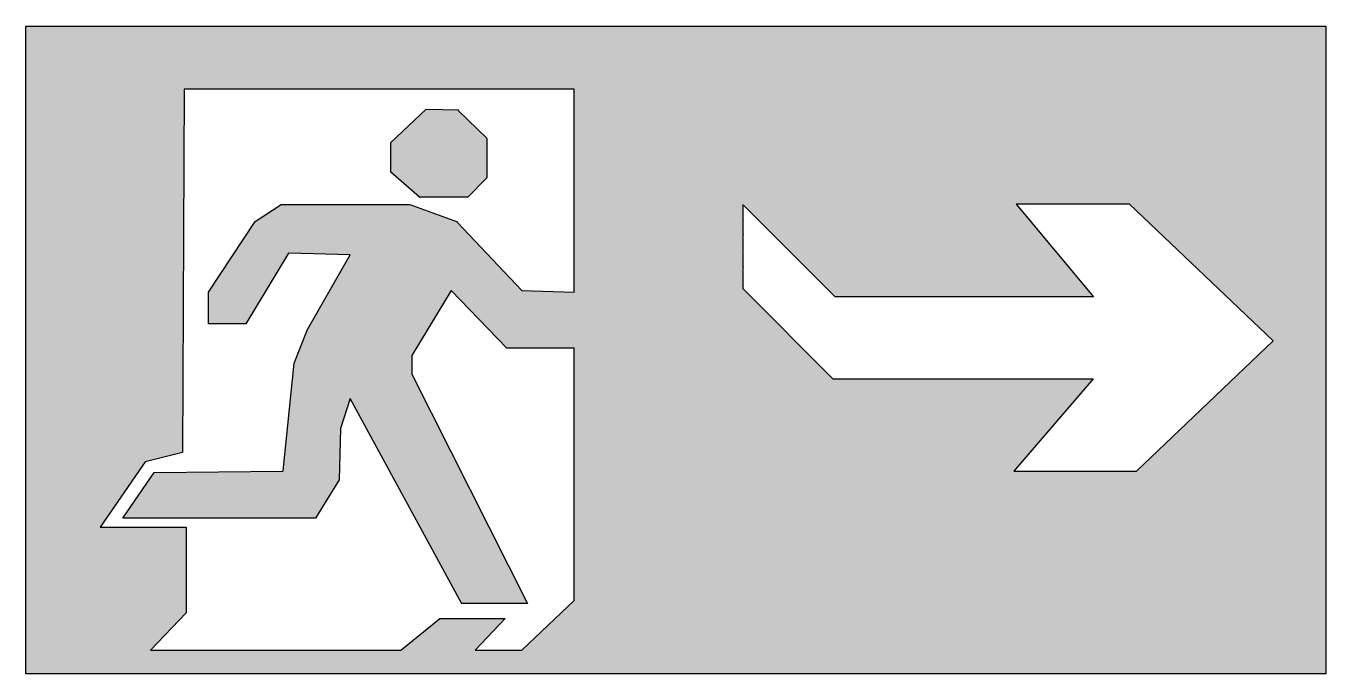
# Model space of a CAD drawing. Header units: millimetres. Extents: x 3910.13 to 3911.87, y 909.27 to 910.14.
import ezdxf

# ---------------------------------------------------------------- set-up
doc = ezdxf.new("R2010")
doc.units = ezdxf.units.MM
doc.layers.add('PLACA DE ORIENTACAO', color=96, linetype='Continuous')

msp = doc.modelspace()

# ---------------------------------------------------------------- hatches: boundary and pattern name
at = {"layer": 'PLACA DE ORIENTACAO', "lineweight": 25}
h = msp.add_hatch(color=96, dxfattribs=at)
h.paths.add_polyline_path([(3911.8692, 910.1351), (3911.8692, 909.2691), (3910.1311, 909.2691), (3910.1311, 910.1351)])
h.paths.add_polyline_path([(3910.5647, 909.8292), (3910.4824, 909.8317), (3910.425, 909.737), (3910.3751, 909.737), (3910.3751, 909.7794), (3910.4374, 909.874), (3910.4724, 909.8965), (3910.6445, 909.8965), (3910.7069, 909.874), (3910.7942, 909.7818), (3910.864, 909.7794), (3910.864, 910.0509), (3910.3427, 910.0509), (3910.3402, 909.5651), (3910.2903, 909.5526), (3910.2304, 909.4654), (3910.3452, 909.4654), (3910.3452, 909.3508), (3910.2978, 909.301), (3910.6321, 909.301), (3910.6848, 909.3434), (3910.7717, 909.3434), (3910.7318, 909.301), (3910.7939, 909.301), (3910.864, 909.3673), (3910.864, 909.7046), (3910.7742, 909.7046), (3910.6994, 909.7818), (3910.647, 909.6946), (3910.647, 909.6697), (3910.8016, 909.3633), (3910.7134, 909.3633), (3910.5646, 909.6371), (3910.5518, 909.597), (3910.55, 909.5286), (3910.518, 909.4775), (3910.2606, 909.4775), (3910.3026, 909.5386), (3910.4749, 909.5402), (3910.4898, 909.6847), (3910.5073, 909.7295)], flags=16)
h.paths.add_polyline_path([(3910.6569, 909.9063), (3910.722, 909.9063), (3910.7471, 909.9323), (3910.7471, 909.9845), (3910.7475, 909.985), (3910.7091, 910.0224), (3910.7096, 910.0229), (3910.666, 910.0239), (3910.6187, 909.9796), (3910.6187, 909.94), (3910.6571, 909.9065)], flags=0)
h.paths.add_polyline_path([(3911.0894, 909.8136), (3911.0894, 909.8087), (3911.0894, 909.7891), (3911.0894, 909.7842), (3911.2099, 909.6637), (3911.5578, 909.6637), (3911.452, 909.5401), (3911.6157, 909.5401), (3911.7984, 909.7145), (3911.6064, 909.8969), (3911.4551, 909.8969), (3911.5585, 909.773), (3911.2131, 909.773), (3911.0894, 909.8967), (3911.0894, 909.8918), (3911.0894, 909.8771), (3911.0894, 909.8722), (3911.0894, 909.8576), (3911.0894, 909.8527), (3911.0894, 909.8478), (3911.0894, 909.8331), (3911.0894, 909.8282)], flags=16)

# ---------------------------------------------------------------- linework, layer by layer
at = {"layer": 'PLACA DE ORIENTACAO', "color": 96, "lineweight": 25}
for p, q in [((3910.1311, 910.1351), (3911.8692, 910.1351)), ((3910.1311, 909.2691), (3910.1311, 910.1351)), ((3911.8692, 910.1351), (3911.8692, 909.2691)), ((3910.3427, 910.0509), (3910.3402, 909.5651)), ((3910.864, 910.0509), (3910.3427, 910.0509)), ((3910.864, 909.7794), (3910.864, 910.0509)), ((3910.6187, 909.9796), (3910.666, 910.0239)), ((3910.666, 910.0239), (3910.7096, 910.0229)), ((3910.7096, 910.0229), (3910.7091, 910.0224)), ((3910.7091, 910.0224), (3910.7475, 909.985)), ((3910.6187, 909.94), (3910.6187, 909.9796)), ((3910.7475, 909.985), (3910.7471, 909.9845)), ((3910.7471, 909.9845), (3910.7471, 909.9323)), ((3910.6571, 909.9065), (3910.6187, 909.94)), ((3910.7471, 909.9323), (3910.722, 909.9063)), ((3910.6569, 909.9063), (3910.6571, 909.9065)), ((3910.722, 909.9063), (3910.6569, 909.9063)), ((3910.4374, 909.874), (3910.4724, 909.8965)), ((3910.4724, 909.8965), (3910.6445, 909.8965)), ((3910.6445, 909.8965), (3910.708, 909.8736)), ((3911.0899, 909.8962), (3911.0894, 909.8956)), ((3911.0894, 909.8956), (3911.0894, 909.8918)), ((3911.0894, 909.8918), (3911.0895, 909.8917)), ((3911.0895, 909.8917), (3911.0894, 909.8916)), ((3911.0894, 909.8916), (3911.0894, 909.8771)), ((3911.2131, 909.773), (3911.0899, 909.8962)), ((3911.6064, 909.8969), (3911.4551, 909.8969)), ((3911.4551, 909.8969), (3911.5585, 909.773)), ((3911.7984, 909.7145), (3911.6064, 909.8969)), ((3910.3751, 909.7794), (3910.4374, 909.874)), ((3910.708, 909.8736), (3910.7076, 909.8732)), ((3910.7076, 909.8732), (3910.7942, 909.7818)), ((3911.0894, 909.8771), (3911.0901, 909.8764)), ((3911.0901, 909.8764), (3911.0894, 909.8757)), ((3911.0894, 909.8757), (3911.0894, 909.8722)), ((3911.0894, 909.8722), (3911.0897, 909.872)), ((3911.0897, 909.872), (3911.0894, 909.8717)), ((3911.0894, 909.8717), (3911.0894, 909.8576)), ((3911.0894, 909.8576), (3911.0903, 909.8566)), ((3911.0903, 909.8566), (3911.0894, 909.8557)), ((3911.0894, 909.8557), (3911.0894, 909.8527)), ((3911.0894, 909.8527), (3911.0899, 909.8522)), ((3911.0899, 909.8522), (3911.0894, 909.8517)), ((3911.0894, 909.8517), (3911.0894, 909.8478)), ((3910.4822, 909.8314), (3910.425, 909.737)), ((3910.4824, 909.8317), (3910.4822, 909.8314)), ((3910.5647, 909.8292), (3910.4824, 909.8317)), ((3911.0894, 909.8478), (3911.0894, 909.8478)), ((3911.0894, 909.8478), (3911.0894, 909.8477)), ((3911.0894, 909.8477), (3911.0894, 909.8331)), ((3911.0894, 909.8331), (3911.0901, 909.8324)), ((3911.0901, 909.8324), (3911.0894, 909.8318)), ((3911.0894, 909.8318), (3911.0894, 909.8282)), ((3910.5073, 909.7295), (3910.5647, 909.8292)), ((3911.0894, 909.8282), (3911.0896, 909.828)), ((3911.0896, 909.828), (3911.0894, 909.8278)), ((3911.0894, 909.8278), (3911.0894, 909.8136)), ((3911.0894, 909.8136), (3911.0903, 909.8127)), ((3911.0903, 909.8127), (3911.0894, 909.8118)), ((3911.0894, 909.8118), (3911.0894, 909.8087)), ((3911.0894, 909.8087), (3911.0898, 909.8082)), ((3911.0898, 909.8082), (3911.0894, 909.8078)), ((3911.0894, 909.8078), (3911.0894, 909.7891)), ((3910.3751, 909.737), (3910.3751, 909.7794)), ((3910.6994, 909.7818), (3910.647, 909.6946)), ((3910.7742, 909.7046), (3910.6994, 909.7818)), ((3910.7942, 909.7818), (3910.864, 909.7794)), ((3911.0894, 909.7891), (3911.09, 909.7885)), ((3911.09, 909.7885), (3911.0894, 909.7878)), ((3911.0894, 909.7878), (3911.0894, 909.7842)), ((3911.0894, 909.7842), (3911.2099, 909.6637)), ((3911.5585, 909.773), (3911.2131, 909.773)), ((3910.425, 909.737), (3910.3751, 909.737)), ((3910.4898, 909.6847), (3910.5073, 909.7295)), ((3911.6157, 909.5401), (3911.7984, 909.7145)), ((3910.647, 909.6946), (3910.647, 909.6697)), ((3910.864, 909.7046), (3910.7742, 909.7046)), ((3910.864, 909.3673), (3910.864, 909.7046)), ((3910.4749, 909.5407), (3910.4898, 909.6847)), ((3910.647, 909.6697), (3910.8016, 909.3633)), ((3911.2099, 909.6637), (3911.5578, 909.6637)), ((3911.5578, 909.6637), (3911.452, 909.5401)), ((3910.5646, 909.6371), (3910.5518, 909.597)), ((3910.7132, 909.3637), (3910.5646, 909.6371)), ((3910.5518, 909.597), (3910.55, 909.5286)), ((3910.3402, 909.5651), (3910.2903, 909.5526)), ((3910.2903, 909.5526), (3910.2304, 909.4654)), ((3910.2606, 909.4775), (3910.3026, 909.5386)), ((3910.3026, 909.5386), (3910.4744, 909.5402)), ((3910.4744, 909.5402), (3910.4749, 909.5407)), ((3911.452, 909.5401), (3911.6157, 909.5401)), ((3910.55, 909.5286), (3910.518, 909.4775)), ((3910.518, 909.4775), (3910.2606, 909.4775)), ((3910.2304, 909.4654), (3910.3452, 909.4654)), ((3910.3452, 909.4654), (3910.3452, 909.3508)), ((3910.7128, 909.3633), (3910.7132, 909.3637)), ((3910.8016, 909.3633), (3910.7128, 909.3633)), ((3910.7939, 909.301), (3910.864, 909.3673)), ((3910.3452, 909.3508), (3910.2978, 909.301)), ((3910.6321, 909.301), (3910.6819, 909.341)), ((3910.6819, 909.341), (3910.6844, 909.3434)), ((3910.6844, 909.3434), (3910.7717, 909.3434)), ((3910.7717, 909.3434), (3910.7318, 909.301)), ((3910.2978, 909.301), (3910.6321, 909.301)), ((3910.7318, 909.301), (3910.7939, 909.301)), ((3911.8692, 909.2691), (3910.1311, 909.2691))]:
    msp.add_line(p, q, dxfattribs=at)

doc.saveas('drawing.dxf')
